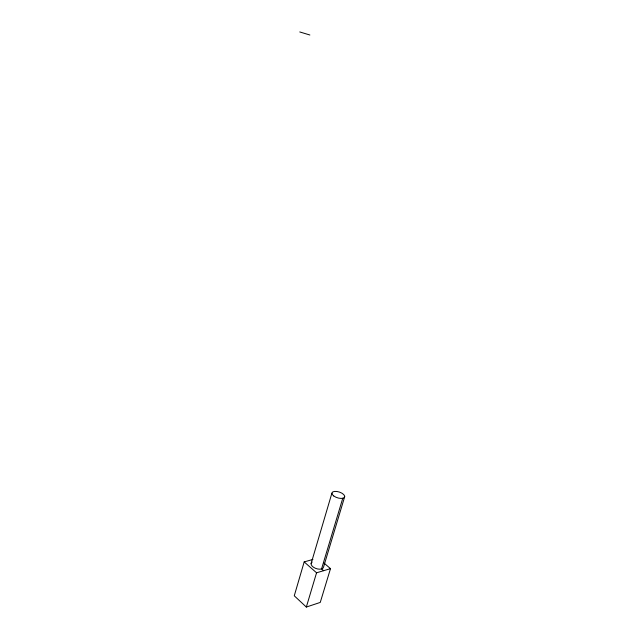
<?xml version="1.0" encoding="UTF-8"?>
<svg xmlns="http://www.w3.org/2000/svg" width="639" height="639" viewBox="0 0 639 639"><rect width="100%" height="100%" fill="white"/><g stroke="black" fill="none" stroke-linecap="round" stroke-linejoin="round"><path stroke-width="0.96" d="M312.926 559.437L304.18 561.905L294.267 595.796L306.329 607.05L320.259 602.417L330.499 568.646L323.941 562.999M311.089 563.646L331.897 493.188M306.329 607.05L316.553 572.8L330.499 568.646M342.752 498.276L321.561 568.95L323.582 570.707M344.733 496.551L323.598 566.905A6.494 3.483 18.5 0 1 315.418 568.295A6.494 3.483 18.5 0 1 312.112 562.112M299.763 31.95L309.867 35.001M304.18 561.905L316.553 572.8M333.678 495.928A6.67 3.035 17.8 0 0 344.477 497.302A6.67 3.035 17.8 0 0 336.769 491.455A6.67 3.035 17.8 0 0 333.678 495.928"/></g></svg>
